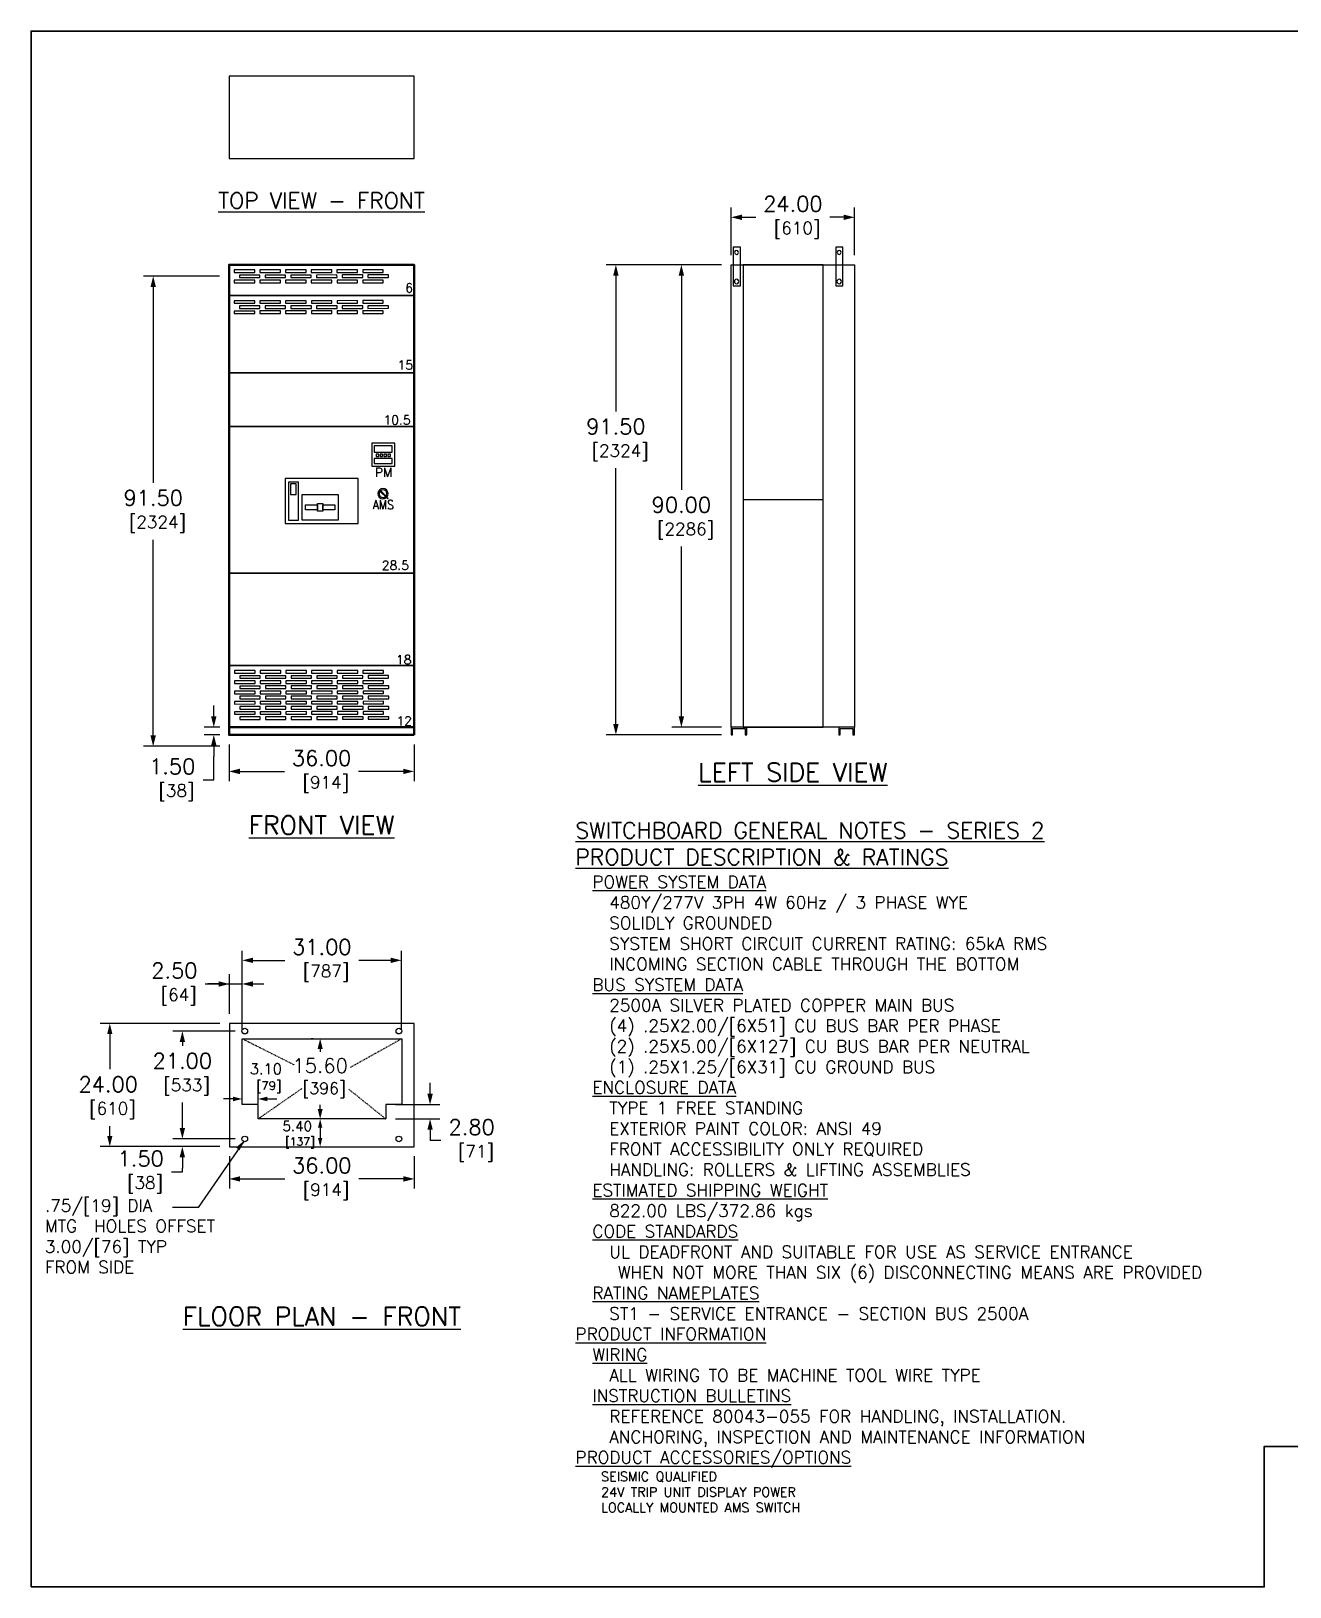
# Model space of a CAD drawing. Header units: inches. Extents: x 0 to 492, y 0 to 303.
# Drawn here: x -0.1 to 245, y 0 to 302.9 of the extents above; entities that cross this region are included whole.
import ezdxf
from ezdxf.enums import TextEntityAlignment as Align

# ---------------------------------------------------------------- set-up
doc = ezdxf.new("R2010")
doc.units = ezdxf.units.IN
doc.header["$MEASUREMENT"] = 0
doc.linetypes.add('HIDDEN2', pattern=[0.08, 0.035, -0.045])
for name, color, linetype, lineweight in [('CONTINUOUS1', 7, 'Continuous', 20), ('CONTINUOUS2', 254, 'Continuous', 40), ('DIM', 2, 'Continuous', 20), ('HIDDEN1', 5, 'HIDDEN2', 20), ('TEXT1', 3, 'Continuous', 20)]:
    doc.layers.add(name, color=color, linetype=linetype, lineweight=lineweight)
doc.layers.add('VIEWPORT', color=9, linetype='Continuous', plot=False)
doc.styles.add('RomanS', font='romans.shx')
doc.dimstyles.new('SchneiderElectric Dual Below', dxfattribs={"dimscale": 0, "dimtxt": 0.1, "dimasz": 0.07, "dimexe": 0.0625, "dimexo": 0.0625, "dimgap": 0.04, "dimtad": 0, "dimtih": 1, "dimtoh": 1, "dimrnd": 0.001, "dimzin": 4, "dimdsep": 46, "dimtxsty": 'RomanS', "dimblk": 'SEArrow', "dimcen": 0.09, "dimclrd": 256, "dimclre": 256, "dimclrt": 256, "dimadec": 0, "dimazin": 1, "dimtfac": 1, "dimtofl": 0, "dimtmove": 0, "dimatfit": 3, "dimldrblk": 'SEArrow', "dimfxl": 1, "dimtolj": 1, "dimtzin": 0, "dimlwd": -1, "dimlwe": -1, "dimarcsym": 0})

# ---------------------------------------------------------------- blocks, each defined once
blk = doc.blocks.new('SEArrow')
at = {"linetype": 'ByBlock', "lineweight": -2}
blk.add_lwpolyline([(0, 0, 0, 0.5, 0), (-1, 0, 0.5, 0.5, 0)], format="xyseb", dxfattribs=at)
blk = doc.blocks.new('*D4')
at = {"layer": 'Defpoints', "color": 0, "transparency": 16777216}
for p in [(38.43, 255.14), (23.65, 163.64), (38.51, 163.64)]:
    blk.add_point(p, dxfattribs=at)
at = {"layer": 'DIM', "transparency": 16777216}
for p, q in [((36.56, 255.14), (21.77, 255.14)), ((23.65, 253.04), (23.65, 214.92)), ((23.65, 165.74), (23.65, 203.86)), ((36.63, 163.64), (21.77, 163.64))]:
    blk.add_line(p, q, dxfattribs=at)
at = {"layer": 'DIM', "transparency": 16777216, "xscale": 2.1, "yscale": 2.1, "zscale": 2.1}
for p, rotation in [((23.65, 255.14), 90), ((23.65, 163.64), 270)]:
    blk.add_blockref('SEArrow', p, dxfattribs=dict(at, rotation=rotation))
at = {"layer": 'DIM', "transparency": 16777216, "insert": (23.65, 209.39), "char_height": 3, "attachment_point": 5, "style": 'RomanS'}
blk.add_mtext('\\A1;91.50\\P{\\H0.8x; [2324]', dxfattribs=at)
blk = doc.blocks.new('*D5')
at = {"layer": 'Defpoints', "color": 0, "transparency": 16777216}
for p in [(35.45, 167.37), (38.5, 167.37), (38.51, 165.87)]:
    blk.add_point(p, dxfattribs=at)
at = {"layer": 'DIM', "transparency": 16777216}
for p, q in [((35.45, 169.47), (35.45, 171.57)), ((36.63, 167.37), (33.57, 167.37)), ((36.63, 165.87), (33.57, 165.87)), ((35.45, 163.77), (35.45, 161.67)), ((35.45, 157.12), (35.45, 161.67)), ((33.35, 157.12), (35.45, 157.12))]:
    blk.add_line(p, q, dxfattribs=at)
at = {"layer": 'DIM', "transparency": 16777216, "xscale": 2.1, "yscale": 2.1, "zscale": 2.1}
for p, rotation in [((35.45, 167.37), 270), ((35.45, 165.87), 90)]:
    blk.add_blockref('SEArrow', p, dxfattribs=dict(at, rotation=rotation))
at = {"layer": 'DIM', "transparency": 16777216, "insert": (27.35, 157.12), "char_height": 3, "attachment_point": 5, "style": 'RomanS'}
blk.add_mtext('\\A1;1.50\\P{\\H0.8x; [38]', dxfattribs=at)
blk = doc.blocks.new('*D6')
at = {"layer": 'Defpoints', "color": 0, "transparency": 16777216}
for p in [(40.98, 121.97), (40.98, 106.7), (71.98, 106.7)]:
    blk.add_point(p, dxfattribs=at)
at = {"layer": 'DIM', "transparency": 16777216}
for p, q in [((40.98, 108.57), (40.98, 123.85)), ((43.08, 121.97), (49.28, 121.97)), ((69.88, 121.97), (63.68, 121.97)), ((71.98, 108.57), (71.98, 123.85))]:
    blk.add_line(p, q, dxfattribs=at)
at = {"layer": 'DIM', "transparency": 16777216, "xscale": 2.1, "yscale": 2.1, "zscale": 2.1, "rotation": 180}
blk.add_blockref('SEArrow', (40.98, 121.97), dxfattribs=at)
at = {"layer": 'DIM', "transparency": 16777216, "xscale": 2.1, "yscale": 2.1, "zscale": 2.1}
blk.add_blockref('SEArrow', (71.98, 121.97), dxfattribs=at)
at = {"layer": 'DIM', "transparency": 16777216, "insert": (56.48, 121.97), "char_height": 3, "attachment_point": 5, "style": 'RomanS'}
blk.add_mtext('\\A1;31.00\\P{\\H0.8x; [787]', dxfattribs=at)
blk = doc.blocks.new('*D7')
at = {"layer": 'Defpoints', "color": 0, "transparency": 16777216}
for p in [(40.98, 117.37), (38.48, 109.7), (40.98, 106.7)]:
    blk.add_point(p, dxfattribs=at)
at = {"layer": 'DIM', "transparency": 16777216}
for p, q in [((38.48, 111.57), (38.48, 119.25)), ((40.98, 108.57), (40.98, 119.25)), ((33.78, 117.37), (38.48, 117.37)), ((36.38, 117.37), (34.28, 117.37)), ((38.48, 117.37), (40.98, 117.37)), ((43.08, 117.37), (45.18, 117.37))]:
    blk.add_line(p, q, dxfattribs=at)
at = {"layer": 'DIM', "transparency": 16777216, "xscale": 2.1, "yscale": 2.1, "zscale": 2.1}
blk.add_blockref('SEArrow', (38.48, 117.37), dxfattribs=at)
at = {"layer": 'DIM', "transparency": 16777216, "xscale": 2.1, "yscale": 2.1, "zscale": 2.1, "rotation": 180}
blk.add_blockref('SEArrow', (40.98, 117.37), dxfattribs=at)
at = {"layer": 'DIM', "transparency": 16777216, "insert": (27.78, 117.37), "char_height": 3, "attachment_point": 5, "style": 'RomanS'}
blk.add_mtext('\\A1;2.50\\P{\\H0.8x; [64]', dxfattribs=at)
blk = doc.blocks.new('*D8')
at = {"layer": 'Defpoints', "color": 0, "transparency": 16777216}
for p in [(56.53, 106.7), (56.16, 91.1), (56.53, 91.1)]:
    blk.add_point(p, dxfattribs=at)
at = {"layer": 'DIM', "transparency": 16777216}
for p, q in [((54.78, 106.7), (54.41, 106.7)), ((56.16, 104.74), (56.16, 104.19)), ((54.78, 91.1), (54.41, 91.1)), ((56.16, 93.06), (56.16, 93.87))]:
    blk.add_line(p, q, dxfattribs=at)
at = {"layer": 'DIM', "transparency": 16777216, "xscale": 1.96, "yscale": 1.96, "zscale": 1.96}
for p, rotation in [((56.16, 106.7), 90), ((56.16, 91.1), 270)]:
    blk.add_blockref('SEArrow', p, dxfattribs=dict(at, rotation=rotation))
at = {"layer": 'DIM', "transparency": 16777216, "insert": (56.16, 99.03), "char_height": 2.8, "attachment_point": 5, "style": 'RomanS'}
blk.add_mtext('\\A1;15.60\\P{\\H0.8x; [396]', dxfattribs=at)
blk = doc.blocks.new('*D9')
at = {"layer": 'Defpoints', "color": 0, "transparency": 16777216}
for p in [(56.16, 91.1), (56.16, 85.7), (56.16, 85.7)]:
    blk.add_point(p, dxfattribs=at)
at = {"layer": 'DIM', "transparency": 16777216}
blk.add_line((56.16, 89.42), (56.16, 87.38), dxfattribs=at)
at = {"layer": 'DIM', "transparency": 16777216, "xscale": 1.68, "yscale": 1.68, "zscale": 1.68}
for p, rotation in [((56.16, 91.1), 90), ((56.16, 85.7), 270)]:
    blk.add_blockref('SEArrow', p, dxfattribs=dict(at, rotation=rotation))
at = {"layer": 'DIM', "transparency": 16777216, "insert": (51.69, 88.03), "char_height": 2.4, "attachment_point": 5, "style": 'RomanS'}
blk.add_mtext('\\A1;{\\H0.8x;5.40\\P{\\H0.8x; [137]}', dxfattribs=at)
blk = doc.blocks.new('*D10')
at = {"layer": 'Defpoints', "color": 0, "transparency": 16777216}
for p in [(68.93, 93.9), (68.93, 91.1), (77.56, 91.1)]:
    blk.add_point(p, dxfattribs=at)
at = {"layer": 'DIM', "transparency": 16777216}
for p, q in [((77.56, 96), (77.56, 98.1)), ((70.81, 93.9), (79.44, 93.9)), ((70.81, 91.1), (79.44, 91.1)), ((77.56, 89), (77.56, 86.9)), ((79.66, 86.9), (77.56, 86.9))]:
    blk.add_line(p, q, dxfattribs=at)
at = {"layer": 'DIM', "transparency": 16777216, "xscale": 2.1, "yscale": 2.1, "zscale": 2.1}
for p, rotation in [((77.56, 93.9), 270), ((77.56, 91.1), 90)]:
    blk.add_blockref('SEArrow', p, dxfattribs=dict(at, rotation=rotation))
at = {"layer": 'DIM', "transparency": 16777216, "insert": (85.66, 86.9), "char_height": 3, "attachment_point": 5, "style": 'RomanS'}
blk.add_mtext('\\A1;2.80\\P{\\H0.8x; [71]', dxfattribs=at)
blk = doc.blocks.new('*D11')
at = {"layer": 'Defpoints', "color": 0, "transparency": 16777216}
for p in [(40.98, 94.98), (40.98, 93.9), (44.08, 92.5)]:
    blk.add_point(p, dxfattribs=at)
at = {"layer": 'DIM', "transparency": 16777216}
for p, q in [((39.16, 94.98), (37.34, 94.98)), ((40.98, 95.52), (40.98, 96.61)), ((44.08, 94.12), (44.08, 96.61)), ((45.9, 94.98), (47.72, 94.98))]:
    blk.add_line(p, q, dxfattribs=at)
at = {"layer": 'DIM', "transparency": 16777216, "xscale": 1.82, "yscale": 1.82, "zscale": 1.82}
blk.add_blockref('SEArrow', (40.98, 94.98), dxfattribs=at)
at = {"layer": 'DIM', "transparency": 16777216, "xscale": 1.82, "yscale": 1.82, "zscale": 1.82, "rotation": 180}
blk.add_blockref('SEArrow', (44.08, 94.98), dxfattribs=at)
at = {"layer": 'DIM', "transparency": 16777216, "insert": (45.58, 99.03), "char_height": 2.6, "attachment_point": 5, "style": 'RomanS'}
blk.add_mtext('\\A1;{\\H0.8x;3.10\\P{\\H0.8x; [79]\\H0.75x;}', dxfattribs=at)
blk = doc.blocks.new('*D12')
at = {"layer": 'Defpoints', "color": 0, "transparency": 16777216}
for p in [(38.48, 85.7), (74.48, 85.7), (38.48, 79.42)]:
    blk.add_point(p, dxfattribs=at)
at = {"layer": 'DIM', "transparency": 16777216}
for p, q in [((38.48, 83.82), (38.48, 77.55)), ((74.48, 83.82), (74.48, 77.55)), ((40.58, 79.42), (49.28, 79.42)), ((72.38, 79.42), (63.68, 79.42))]:
    blk.add_line(p, q, dxfattribs=at)
at = {"layer": 'DIM', "transparency": 16777216, "xscale": 2.1, "yscale": 2.1, "zscale": 2.1, "rotation": 180}
blk.add_blockref('SEArrow', (38.48, 79.42), dxfattribs=at)
at = {"layer": 'DIM', "transparency": 16777216, "xscale": 2.1, "yscale": 2.1, "zscale": 2.1}
blk.add_blockref('SEArrow', (74.48, 79.42), dxfattribs=at)
at = {"layer": 'DIM', "transparency": 16777216, "insert": (56.48, 79.42), "char_height": 3, "attachment_point": 5, "style": 'RomanS'}
blk.add_mtext('\\A1;36.00\\P{\\H0.8x; [914]', dxfattribs=at)
blk = doc.blocks.new('*D13')
at = {"layer": 'Defpoints', "color": 0, "transparency": 16777216}
for p in [(29.33, 87.2), (38.48, 85.7), (41.48, 87.2)]:
    blk.add_point(p, dxfattribs=at)
at = {"layer": 'DIM', "transparency": 16777216}
for p, q in [((29.33, 89.3), (29.33, 91.4)), ((39.6, 87.2), (27.46, 87.2)), ((36.61, 85.7), (27.46, 85.7)), ((29.33, 83.6), (29.33, 81.5)), ((27.23, 80.77), (29.33, 80.77)), ((29.33, 80.77), (29.33, 81.5))]:
    blk.add_line(p, q, dxfattribs=at)
at = {"layer": 'DIM', "transparency": 16777216, "xscale": 2.1, "yscale": 2.1, "zscale": 2.1}
for p, rotation in [((29.33, 87.2), 270), ((29.33, 85.7), 90)]:
    blk.add_blockref('SEArrow', p, dxfattribs=dict(at, rotation=rotation))
at = {"layer": 'DIM', "transparency": 16777216, "insert": (21.23, 80.77), "char_height": 3, "attachment_point": 5, "style": 'RomanS'}
blk.add_mtext('\\A1;1.50\\P{\\H0.8x; [38]', dxfattribs=at)
blk = doc.blocks.new('*D14')
at = {"layer": 'Defpoints', "color": 0, "transparency": 16777216}
for p in [(41.48, 108.2), (29.33, 87.2), (41.48, 87.2)]:
    blk.add_point(p, dxfattribs=at)
at = {"layer": 'DIM', "transparency": 16777216}
for p, q in [((39.61, 108.2), (27.46, 108.2)), ((29.33, 106.1), (29.33, 105.33)), ((29.33, 89.3), (29.33, 94.27)), ((39.6, 87.2), (27.46, 87.2))]:
    blk.add_line(p, q, dxfattribs=at)
at = {"layer": 'DIM', "transparency": 16777216, "xscale": 2.1, "yscale": 2.1, "zscale": 2.1}
for p, rotation in [((29.33, 108.2), 90), ((29.33, 87.2), 270)]:
    blk.add_blockref('SEArrow', p, dxfattribs=dict(at, rotation=rotation))
at = {"layer": 'DIM', "transparency": 16777216, "insert": (29.33, 99.8), "char_height": 3, "attachment_point": 5, "style": 'RomanS'}
blk.add_mtext('\\A1;21.00\\P{\\H0.8x; [533]', dxfattribs=at)
blk = doc.blocks.new('*D15')
at = {"layer": 'Defpoints', "color": 0, "transparency": 16777216}
for p in [(38.48, 109.7), (15.2, 85.7), (38.48, 85.7)]:
    blk.add_point(p, dxfattribs=at)
at = {"layer": 'DIM', "transparency": 16777216}
for p, q in [((36.61, 109.7), (13.32, 109.7)), ((15.2, 107.6), (15.2, 100.76)), ((15.2, 87.8), (15.2, 89.7)), ((36.61, 85.7), (13.32, 85.7))]:
    blk.add_line(p, q, dxfattribs=at)
at = {"layer": 'DIM', "transparency": 16777216, "xscale": 2.1, "yscale": 2.1, "zscale": 2.1}
for p, rotation in [((15.2, 109.7), 90), ((15.2, 85.7), 270)]:
    blk.add_blockref('SEArrow', p, dxfattribs=dict(at, rotation=rotation))
at = {"layer": 'DIM', "transparency": 16777216, "insert": (14.89, 95.23), "char_height": 3, "attachment_point": 5, "style": 'RomanS'}
blk.add_mtext('\\A1;24.00\\P{\\H0.8x; [610]', dxfattribs=at)
blk = doc.blocks.new('*D16')
at = {"layer": 'Defpoints', "color": 0, "transparency": 16777216}
for p in [(136.19, 257.37), (113.73, 165.87), (136.18, 165.87)]:
    blk.add_point(p, dxfattribs=at)
at = {"layer": 'DIM', "transparency": 16777216}
for p, q in [((134.31, 257.37), (111.86, 257.37)), ((113.73, 255.27), (113.73, 228.81)), ((113.73, 167.97), (113.73, 217.75)), ((134.31, 165.87), (111.86, 165.87))]:
    blk.add_line(p, q, dxfattribs=at)
at = {"layer": 'DIM', "transparency": 16777216, "xscale": 2.1, "yscale": 2.1, "zscale": 2.1}
for p, rotation in [((113.73, 257.37), 90), ((113.73, 165.87), 270)]:
    blk.add_blockref('SEArrow', p, dxfattribs=dict(at, rotation=rotation))
at = {"layer": 'DIM', "transparency": 16777216, "insert": (113.73, 223.28), "char_height": 3, "attachment_point": 5, "style": 'RomanS'}
blk.add_mtext('\\A1;91.50\\P{\\H0.8x; [2324]', dxfattribs=at)
blk = doc.blocks.new('*D17')
at = {"layer": 'Defpoints', "color": 0, "transparency": 16777216}
for p in [(126.48, 257.37), (136.19, 257.37), (136.19, 167.37)]:
    blk.add_point(p, dxfattribs=at)
at = {"layer": 'DIM', "transparency": 16777216}
for p, q in [((134.31, 257.37), (124.6, 257.37)), ((126.48, 255.27), (126.48, 213.57)), ((126.48, 169.47), (126.48, 202.51)), ((134.31, 167.37), (124.6, 167.37))]:
    blk.add_line(p, q, dxfattribs=at)
at = {"layer": 'DIM', "transparency": 16777216, "xscale": 2.1, "yscale": 2.1, "zscale": 2.1}
for p, rotation in [((126.48, 257.37), 90), ((126.48, 167.37), 270)]:
    blk.add_blockref('SEArrow', p, dxfattribs=dict(at, rotation=rotation))
at = {"layer": 'DIM', "transparency": 16777216, "insert": (126.48, 208.04), "char_height": 3, "attachment_point": 5, "style": 'RomanS'}
blk.add_mtext('\\A1;90.00\\P{\\H0.8x; [2286]', dxfattribs=at)
blk = doc.blocks.new('*D18')
at = {"layer": 'Defpoints', "color": 0, "transparency": 16777216}
for p in [(160.19, 266.62), (136.19, 257.37), (160.19, 257.37)]:
    blk.add_point(p, dxfattribs=at)
at = {"layer": 'DIM', "transparency": 16777216}
for p, q in [((136.19, 259.24), (136.19, 268.5)), ((138.29, 266.62), (140.99, 266.62)), ((158.09, 266.62), (155.39, 266.62)), ((160.19, 259.24), (160.19, 268.5))]:
    blk.add_line(p, q, dxfattribs=at)
at = {"layer": 'DIM', "transparency": 16777216, "xscale": 2.1, "yscale": 2.1, "zscale": 2.1, "rotation": 180}
blk.add_blockref('SEArrow', (136.19, 266.62), dxfattribs=at)
at = {"layer": 'DIM', "transparency": 16777216, "xscale": 2.1, "yscale": 2.1, "zscale": 2.1}
blk.add_blockref('SEArrow', (160.19, 266.62), dxfattribs=at)
at = {"layer": 'DIM', "transparency": 16777216, "insert": (148.19, 266.62), "char_height": 3, "attachment_point": 5, "style": 'RomanS'}
blk.add_mtext('\\A1;24.00\\P{\\H0.8x; [610]', dxfattribs=at)
blk = doc.blocks.new('*D22')
at = {"layer": 'Defpoints', "color": 0, "transparency": 16777216}
for p in [(38.43, 165.87), (74.43, 165.87), (74.43, 158.75)]:
    blk.add_point(p, dxfattribs=at)
at = {"layer": 'DIM', "transparency": 16777216}
for p, q in [((38.43, 163.99), (38.43, 156.87)), ((74.43, 163.99), (74.43, 156.87)), ((40.53, 158.75), (49.23, 158.75)), ((72.33, 158.75), (63.63, 158.75))]:
    blk.add_line(p, q, dxfattribs=at)
at = {"layer": 'DIM', "transparency": 16777216, "xscale": 2.1, "yscale": 2.1, "zscale": 2.1, "rotation": 180}
blk.add_blockref('SEArrow', (38.43, 158.75), dxfattribs=at)
at = {"layer": 'DIM', "transparency": 16777216, "xscale": 2.1, "yscale": 2.1, "zscale": 2.1}
blk.add_blockref('SEArrow', (74.43, 158.75), dxfattribs=at)
at = {"layer": 'DIM', "transparency": 16777216, "insert": (56.43, 158.74), "char_height": 3, "attachment_point": 5, "style": 'RomanS'}
blk.add_mtext('\\A1;36.00\\P{\\H0.8x; [914]', dxfattribs=at)

msp = doc.modelspace()

# ---------------------------------------------------------------- linework, layer by layer
at = {"layer": 'CONTINUOUS1'}
for points in [[(74.432, 278.067), (74.432, 294.064), (38.435, 294.064), (38.435, 278.067)], [(136.541, 253.256), (138.011, 253.256), (138.011, 260.775), (136.541, 260.775)], [(156.525, 253.256), (157.944, 253.256), (157.944, 260.775), (156.525, 260.775)], [(137.608, 259.758), (137.507, 260.063), (137.253, 260.165), (136.948, 260.063), (136.846, 259.758), (136.948, 259.508), (137.253, 259.407), (137.507, 259.508)], [(157.593, 259.758), (157.495, 260.063), (157.186, 260.165), (156.936, 260.063), (156.784, 259.758), (156.936, 259.508), (157.186, 259.407), (157.495, 259.508)], [(74.432, 251.369), (74.432, 257.369), (38.435, 257.369), (38.435, 251.369)], [(39.436, 256.37), (39.436, 255.87), (43.436, 255.873), (43.436, 256.373)], [(40.436, 255.371), (40.437, 254.871), (44.437, 254.874), (44.436, 255.374)], [(44.436, 256.374), (44.436, 255.874), (48.436, 255.877), (48.436, 256.377)], [(45.436, 255.375), (45.437, 254.875), (49.437, 254.878), (49.436, 255.378)], [(49.435, 256.378), (49.436, 255.878), (53.436, 255.881), (53.436, 256.381)], [(50.436, 255.378), (50.437, 254.878), (54.437, 254.882), (54.436, 255.382)], [(54.435, 256.382), (54.436, 255.882), (58.436, 255.885), (58.436, 256.385)], [(55.436, 255.382), (55.437, 254.882), (59.437, 254.885), (59.436, 255.385)], [(59.435, 256.385), (59.436, 255.885), (63.436, 255.889), (63.436, 256.389)], [(60.436, 255.386), (60.437, 254.886), (64.437, 254.889), (64.436, 255.389)], [(64.435, 256.389), (64.436, 255.889), (68.436, 255.892), (68.436, 256.392)], [(65.436, 255.39), (65.437, 254.89), (69.437, 254.893), (69.436, 255.393)], [(137.659, 254.116), (137.613, 254.319), (137.456, 254.523), (137.253, 254.573), (137.003, 254.523), (136.85, 254.319), (136.799, 254.116), (136.85, 253.917), (137.003, 253.713), (137.253, 253.663), (137.456, 253.713), (137.613, 253.917)], [(157.643, 254.116), (157.593, 254.319), (157.44, 254.523), (157.186, 254.573), (156.987, 254.523), (156.83, 254.319), (156.728, 254.116), (156.83, 253.917), (156.987, 253.713), (157.186, 253.663), (157.44, 253.713), (157.593, 253.917)], [(39.437, 254.373), (39.437, 253.87), (43.437, 253.873), (43.437, 254.376)], [(44.437, 254.377), (44.437, 253.874), (48.437, 253.877), (48.437, 254.38)], [(49.437, 254.38), (49.437, 253.878), (53.437, 253.881), (53.437, 254.384)], [(54.437, 254.384), (54.437, 253.882), (58.437, 253.885), (58.437, 254.387)], [(59.437, 254.388), (59.437, 253.885), (63.437, 253.889), (63.437, 254.391)], [(64.437, 254.392), (64.437, 253.889), (68.437, 253.892), (68.437, 254.395)], [(74.432, 236.369), (74.432, 251.369), (38.435, 251.369), (38.435, 236.369)], [(39.44, 250.37), (39.441, 249.87), (43.441, 249.873), (43.44, 250.373)], [(39.442, 248.373), (39.442, 247.87), (43.442, 247.873), (43.442, 248.376)], [(40.441, 249.374), (40.441, 248.874), (44.441, 248.877), (44.441, 249.377)], [(44.44, 250.374), (44.441, 249.874), (48.441, 249.877), (48.44, 250.377)], [(44.442, 248.377), (44.442, 247.874), (48.442, 247.877), (48.442, 248.38)], [(45.441, 249.377), (45.441, 248.877), (49.441, 248.88), (49.441, 249.38)], [(49.44, 250.378), (49.441, 249.878), (53.441, 249.881), (53.44, 250.381)], [(49.442, 248.38), (49.442, 247.878), (53.442, 247.881), (53.442, 248.384)], [(50.441, 249.381), (50.441, 248.881), (54.441, 248.884), (54.441, 249.384)], [(54.44, 250.382), (54.441, 249.882), (58.441, 249.885), (58.44, 250.385)], [(54.442, 248.384), (54.442, 247.882), (58.442, 247.885), (58.442, 248.387)], [(55.441, 249.385), (55.441, 248.885), (59.441, 248.888), (59.441, 249.388)], [(59.44, 250.385), (59.441, 249.885), (63.441, 249.889), (63.44, 250.389)], [(59.442, 248.388), (59.442, 247.885), (63.442, 247.889), (63.442, 248.391)], [(60.441, 249.389), (60.441, 248.889), (64.441, 248.892), (64.441, 249.392)], [(64.44, 250.389), (64.441, 249.889), (68.441, 249.892), (68.44, 250.392)], [(64.442, 248.392), (64.442, 247.889), (68.442, 247.892), (68.442, 248.395)], [(65.441, 249.393), (65.441, 248.893), (69.441, 248.896), (69.441, 249.396)], [(74.432, 225.869), (74.432, 236.369), (38.435, 236.369), (38.435, 225.869)], [(74.432, 197.369), (74.432, 225.869), (38.435, 225.869), (38.435, 197.369)], [(66.195, 222.657), (66.195, 218.16), (70.692, 218.16), (70.692, 222.657)], [(66.692, 222.158), (66.692, 220.894), (70.19, 220.894), (70.19, 222.158)], [(66.692, 219.658), (66.692, 218.661), (70.19, 218.661), (70.19, 219.658)], [(67.06, 220.525), (67.06, 220.025), (67.557, 220.025), (67.557, 220.525)], [(67.824, 220.525), (67.824, 220.025), (68.321, 220.025), (68.321, 220.525)], [(68.557, 220.525), (68.557, 220.025), (69.054, 220.025), (69.054, 220.525)], [(69.324, 220.525), (69.324, 220.025), (69.821, 220.025), (69.821, 220.525)], [(63.564, 207.011), (63.564, 215.778), (49.331, 215.778), (49.331, 207.011)], [(51.965, 207.645), (51.965, 215.045), (49.967, 215.045), (49.967, 207.645)], [(51.501, 212.645), (51.501, 214.742), (50.404, 214.742), (50.404, 212.645)], [(52.667, 212.647), (59.667, 212.647), (59.67, 207.645), (52.67, 207.645)], [(67.721, 213.39), (69.312, 211.799), (69.4, 211.887), (67.809, 213.478)], [(53.302, 210.65), (55.671, 210.65), (55.671, 209.647), (53.302, 209.647)], [(55.671, 210.882), (56.671, 210.882), (56.671, 209.385), (55.671, 209.385)], [(56.671, 210.65), (59.038, 210.65), (59.038, 209.647), (56.671, 209.647)], [(154.085, 167.366), (154.085, 211.619), (138.523, 211.619), (138.523, 167.366)], [(74.432, 179.369), (74.432, 197.369), (38.435, 197.369), (38.435, 179.369)], [(74.432, 167.366), (74.432, 179.369), (38.435, 179.369), (38.435, 167.369)], [(39.496, 178.37), (39.496, 177.87), (43.496, 177.873), (43.496, 178.373)], [(39.497, 176.367), (39.498, 175.867), (43.498, 175.87), (43.497, 176.37)], [(40.497, 177.371), (40.497, 176.874), (44.497, 176.877), (44.497, 177.374)], [(48.496, 177.877), (48.496, 178.377), (44.496, 178.374), (44.496, 177.874)], [(44.497, 176.371), (44.498, 175.871), (48.498, 175.874), (48.497, 176.374)], [(45.497, 177.375), (45.497, 176.877), (49.494, 176.88), (49.494, 177.378)], [(49.496, 178.378), (49.496, 177.878), (53.496, 177.881), (53.496, 178.381)], [(49.497, 176.375), (49.498, 175.875), (53.498, 175.878), (53.497, 176.378)], [(50.497, 177.378), (50.497, 176.881), (54.497, 176.884), (54.497, 177.382)], [(58.496, 177.885), (58.496, 178.385), (54.496, 178.382), (54.496, 177.882)], [(54.497, 176.379), (54.498, 175.879), (58.498, 175.882), (58.497, 176.382)], [(55.497, 177.382), (55.497, 176.885), (59.494, 176.888), (59.494, 177.385)], [(59.496, 178.385), (59.496, 177.885), (63.496, 177.889), (63.496, 178.389)], [(59.497, 176.383), (59.498, 175.883), (63.498, 175.886), (63.497, 176.386)], [(60.497, 177.386), (60.497, 176.889), (64.497, 176.892), (64.497, 177.389)], [(68.496, 177.892), (68.496, 178.392), (64.496, 178.389), (64.496, 177.889)], [(64.497, 176.387), (64.498, 175.887), (68.498, 175.89), (68.497, 176.39)], [(69.494, 176.896), (69.494, 177.393), (65.497, 177.39), (65.497, 176.893)], [(39.499, 174.37), (39.499, 173.87), (43.499, 173.873), (43.499, 174.373)], [(40.498, 175.368), (40.499, 174.868), (44.499, 174.871), (44.498, 175.371)], [(40.5, 173.371), (40.5, 172.871), (44.5, 172.874), (44.5, 173.374)], [(44.499, 174.374), (44.499, 173.874), (48.499, 173.877), (48.499, 174.377)], [(45.498, 175.377), (45.499, 174.875), (49.496, 174.878), (49.495, 175.38)], [(45.5, 173.375), (45.5, 172.875), (49.5, 172.878), (49.5, 173.378)], [(49.499, 174.378), (49.499, 173.878), (53.499, 173.881), (53.499, 174.381)], [(50.498, 175.376), (50.499, 174.876), (54.499, 174.879), (54.498, 175.379)], [(50.5, 173.378), (50.5, 172.878), (54.5, 172.882), (54.5, 173.382)], [(54.499, 174.382), (54.499, 173.882), (58.499, 173.885), (58.499, 174.385)], [(55.498, 175.385), (55.499, 174.882), (59.496, 174.885), (59.495, 175.388)], [(55.5, 173.382), (55.5, 172.882), (59.5, 172.885), (59.5, 173.385)], [(59.499, 174.385), (59.499, 173.885), (63.499, 173.889), (63.499, 174.389)], [(60.498, 175.383), (60.499, 174.883), (64.499, 174.887), (64.498, 175.387)], [(64.497, 172.889), (64.497, 173.389), (60.5, 173.386), (60.5, 172.886)], [(64.499, 174.389), (64.499, 173.889), (68.499, 173.892), (68.499, 174.392)], [(65.498, 175.387), (65.499, 174.887), (69.499, 174.89), (69.498, 175.39)], [(65.5, 173.39), (65.5, 172.89), (69.5, 172.893), (69.5, 173.393)], [(39.5, 172.37), (39.501, 171.87), (43.501, 171.873), (43.5, 172.373)], [(39.502, 170.37), (39.502, 169.87), (43.502, 169.873), (43.502, 170.373)], [(40.501, 171.371), (40.502, 170.871), (44.502, 170.874), (44.501, 171.374)], [(44.5, 172.374), (44.501, 171.877), (48.501, 171.88), (48.5, 172.377)], [(44.502, 170.374), (44.502, 169.874), (48.502, 169.877), (48.502, 170.377)], [(45.501, 171.375), (45.502, 170.875), (49.502, 170.878), (49.501, 171.378)], [(49.5, 172.378), (49.501, 171.878), (53.501, 171.881), (53.5, 172.381)], [(49.502, 170.378), (49.502, 169.878), (53.502, 169.881), (53.502, 170.381)], [(50.501, 171.378), (50.502, 170.878), (54.502, 170.882), (54.501, 171.382)], [(54.5, 172.382), (54.501, 171.884), (58.501, 171.887), (58.5, 172.385)], [(54.502, 170.384), (54.502, 169.882), (58.502, 169.885), (58.502, 170.387)], [(55.501, 171.38), (55.502, 170.88), (59.499, 170.883), (59.498, 171.383)], [(59.5, 172.385), (59.501, 171.885), (63.501, 171.889), (63.5, 172.389)], [(59.502, 170.385), (59.502, 169.885), (63.502, 169.889), (63.502, 170.389)], [(60.501, 171.386), (60.502, 170.886), (64.502, 170.889), (64.501, 171.389)], [(64.5, 172.389), (64.501, 171.892), (68.501, 171.895), (68.5, 172.392)], [(64.502, 170.389), (64.502, 169.889), (68.502, 169.892), (68.502, 170.392)], [(65.501, 171.39), (65.502, 170.89), (69.502, 170.893), (69.501, 171.393)], [(40.503, 169.374), (40.503, 168.874), (44.503, 168.877), (44.503, 169.377)], [(45.503, 169.377), (45.503, 168.877), (49.503, 168.88), (49.503, 169.38)], [(50.503, 169.381), (50.503, 168.881), (54.503, 168.884), (54.503, 169.384)], [(55.503, 169.382), (55.503, 168.882), (59.5, 168.885), (59.5, 169.385)], [(60.503, 169.389), (60.503, 168.889), (64.503, 168.892), (64.503, 169.392)], [(65.503, 169.393), (65.503, 168.893), (69.503, 168.896), (69.503, 169.396)], [(136.185, 167.366), (136.185, 165.874), (136.439, 165.874), (136.439, 167.112), (138.93, 167.112), (138.93, 165.874), (139.235, 165.874), (139.235, 167.366)], [(157.135, 167.366), (157.13, 165.874), (157.38, 165.874), (157.385, 167.112), (159.88, 167.112), (159.875, 165.874), (160.176, 165.874), (160.181, 167.366)], [(74.482, 85.697), (74.482, 109.697), (38.482, 109.697), (38.482, 85.697)]]:
    msp.add_lwpolyline(points, close=True, dxfattribs=at)
for points in [[(160.185, 257.369), (160.185, 167.366), (154.089, 167.366), (154.089, 257.369), (138.523, 257.369), (138.523, 167.366), (136.185, 167.366), (136.185, 257.369), (160.185, 257.369), (160.185, 167.366), (136.185, 167.366)], [(40.982, 106.697), (72.028, 106.697), (72.028, 93.897), (68.928, 93.897), (68.928, 91.097), (44.082, 91.097), (44.082, 93.897), (40.982, 93.897), (40.982, 106.697)]]:
    msp.add_lwpolyline(points, dxfattribs=at)
for centre in [(41.482, 108.197), (71.482, 108.197), (41.479, 87.197), (71.482, 87.197)]:
    msp.add_circle(centre, 0.546, dxfattribs=at)
for radius, start, end in [(1, 318.58332, 311.41668), (0.75, 139.78019, 310.21981), (0.75, 319.78019, 130.21981)]:
    msp.add_arc((68.389, 212.81), radius, start, end, dxfattribs=at)
at = {"layer": 'CONTINUOUS2'}
for points in [[(74.432, 167.366), (74.432, 257.369), (38.435, 257.369), (38.435, 167.369)], [(74.432, 165.869), (74.432, 167.366), (38.435, 167.369), (38.435, 165.869)]]:
    msp.add_lwpolyline(points, close=True, dxfattribs=at)
at = {"layer": 'HIDDEN1'}
for points in [[(41.032, 106.692), (51.11, 101.634)], [(72.028, 106.697), (61.986, 101.08)], [(52.592, 97.015), (44.082, 91.097)], [(61.712, 96.892), (68.928, 91.097)]]:
    msp.add_lwpolyline(points, dxfattribs=at)
at = {"layer": 'TEXT1'}
msp.add_line((32.403, 73.886), (27.403, 73.886), dxfattribs=at)
msp.add_lwpolyline([(41.208, 86.666), (32.403, 73.886)], dxfattribs=at)
at = {"layer": 'VIEWPORT'}
msp.add_lwpolyline([(-0.118, 0), (239.957, 0), (239.957, 27.36), (491.881, 27.36), (491.881, 302.862), (-0.118, 302.862)], close=True, dxfattribs=at)

# ---------------------------------------------------------------- block references
at = {"layer": 'TEXT1', "xscale": 1.82, "yscale": 1.82, "zscale": 1.82, "rotation": 52.77239181867575}
msp.add_blockref('SEArrow', (41.216, 86.718), dxfattribs=at)

# ---------------------------------------------------------------- texts
at = {"layer": 'TEXT1', "style": 'RomanS', "width": 0.882523}
msp.add_text('AMS', height=1.76, dxfattribs=at).set_placement((68.445, 210.668), align=Align.MIDDLE_CENTER)
at = {"layer": 'TEXT1', "style": 'RomanS'}
for s, insert, char_height, attachment_point in [('\\A1;{\\LTOP VIEW - FRONT}', (56.433, 269.871), 3.12, 5), ('\\A1;{\\LLEFT SIDE VIEW}', (148.185, 158.585), 3.6, 5), ('\\A1;{\\LFRONT VIEW}', (56.433, 148.306), 3.6, 5), ('\\A1;{\\H1.1917x;\\LSWITCHBOARD GENERAL NOTES - SERIES 2\\PPRODUCT DESCRIPTION & RATINGS\\P\\H0.76921x;  POWER SYSTEM DATA\\P\\l    480Y/277V 3PH 4W 60Hz / 3 PHASE WYE\\P    SOLIDLY GROUNDED\\P    SYSTEM SHORT CIRCUIT CURRENT RATING: 65kA RMS\\P    INCOMING SECTION CABLE THROUGH THE BOTTOM\\P\\L  BUS SYSTEM DATA\\P\\l    2500A SILVER PLATED COPPER MAIN BUS\\P    (4) .25X2.00/[6X51] CU BUS BAR PER PHASE\\P    (2) .25X5.00/[6X127] CU BUS BAR PER NEUTRAL\\P    (1) .25X1.25/[6X31] CU GROUND BUS\\P\\L  ENCLOSURE DATA\\P\\l    TYPE 1 FREE STANDING\\P    EXTERIOR PAINT COLOR: ANSI 49\\P    FRONT ACCESSIBILITY ONLY REQUIRED\\P    HANDLING: ROLLERS & LIFTING ASSEMBLIES\\P\\L  ESTIMATED SHIPPING WEIGHT\\P\\l    822.00 LBS/372.86 kgs\\P\\L  CODE STANDARDS\\P\\l    UL DEADFRONT AND SUITABLE FOR USE AS SERVICE ENTRANCE\\P     WHEN NOT MORE THAN SIX (6) DISCONNECTING MEANS ARE PROVIDED\\P\\L  RATING NAMEPLATES\\P\\l    ST1 - SERVICE ENTRANCE - SECTION BUS 2500A\\P\\LPRODUCT INFORMATION\\P  WIRING\\P\\l    ALL WIRING TO BE MACHINE TOOL WIRE TYPE\\P\\L  INSTRUCTION BULLETINS\\P\\l    REFERENCE 80043-055 FOR HANDLING, INSTALLATION. \\P    ANCHORING, INSPECTION AND MAINTENANCE INFORMATION\\P\\LPRODUCT ACCESSORIES/OPTIONS\\P\\H0.75842x;\\l    SEISMIC QUALIFIED\\P    24V TRIP UNIT DISPLAY POWER\\P    LOCALLY MOUNTED AMS SWITCH}', (105.865, 148.832), 2.61818, 1), ('\\A1;{\\LFLOOR PLAN - FRONT}', (56.482, 52.664), 3.6, 5)]:
    msp.add_mtext(s, dxfattribs=dict(at, insert=insert, char_height=char_height, attachment_point=attachment_point))
at = {"layer": 'TEXT1', "attachment_point": 1, "style": 'RomanS'}
for s, width, heights, insert, char_height in [('6', 1.82778, [0], (72.708, 253.755), 1.76), ('15', 3.53215, [0], (71.231, 238.746), 1.76), ('10.5', 5.85538, [0], (68.486, 228.031), 1.76), ('PM', 5.85538, [0], (66.804, 217.822), 1.76), ('28.5', 5.85538, [0], (68.158, 199.754), 1.76), ('18', 3.34404, [0], (70.928, 181.383), 1.76), ('12', 3.71245, [0], (71.004, 169.442), 1.76), ('.75/[19] DIA\\PMTG  HOLES OFFSET\\P3.00/[76] TYP\\PFROM SIDE', 35.2633, [26.746], (2.566, 75.443), 2.4)]:
    msp.add_mtext_dynamic_manual_height_columns(s, width=width, gutter_width=1, heights=heights, dxfattribs=dict(at, insert=insert, char_height=char_height))
at = {"layer": 'TEXT1', "style": 'RomanS'}
msp.add_attdef('1', text='1', height=0.0857, dxfattribs=at).set_placement((74.432, 165.912), align=Align.MIDDLE_LEFT)

# ---------------------------------------------------------------- dimensions: what is measured, and where the dimension line sits
at = {"layer": 'DIM'}
for base, p1, p2, picture, middle in [((160.185, 266.621), (136.185, 257.369), (160.185, 257.369), '*D18', (148.185, 266.621)), ((40.982, 121.971), (71.978, 106.697), (40.982, 106.697), '*D6', (56.48, 121.971)), ((38.482, 79.421), (74.482, 85.697), (38.482, 85.697), '*D12', (56.482, 79.421))]:
    dim = msp.add_linear_dim(base=base, p1=p1, p2=p2, dimstyle='SchneiderElectric Dual Below', override={"dimscale": 30, "dimpost": '\\P{\\H0.8x;', "dimtmove": 1}, dxfattribs=at)
    dim.commit()
    dim.dimension.update_dxf_attribs({"geometry": picture, "text_midpoint": middle})
dim = msp.add_linear_dim(base=(23.648, 163.638), p1=(38.435, 255.138), p2=(38.506, 163.638), angle=90, dimstyle='SchneiderElectric Dual Below', override={"dimscale": 30, "dimpost": '\\P{\\H0.8x;', "dimtmove": 1}, dxfattribs=at)
dim.commit()
dim.dimension.update_dxf_attribs({"geometry": '*D4', "text_midpoint": (23.648, 209.388)})
for base, p1, p2, override, picture, middle in [((113.7327, 165.8741), (136.1851, 257.3692), (136.1804, 165.8741), {"dimscale": 30, "dimpost": '\\P{\\H0.8x;', "dimtmove": 1}, '*D16', (113.7327, 223.2833)), ((126.476, 257.369), (136.185, 167.366), (136.185, 257.369), {"dimscale": 30, "dimpost": '\\P{\\H0.8x;', "dimtmove": 1}, '*D17', (126.476, 208.039)), ((35.446, 167.366), (38.506, 165.869), (38.504, 167.366), {"dimscale": 30, "dimpost": '\\P{\\H0.8x;', "dimtmove": 1}, '*D5', (29.506, 157.119)), ((15.2, 85.697), (38.482, 109.697), (38.482, 85.697), {"dimscale": 30, "dimpost": '\\P{\\H0.8x;', "dimtmove": 1}, '*D15', (14.886, 95.229)), ((29.33, 87.197), (41.482, 108.197), (41.479, 87.197), {"dimscale": 30, "dimpost": '\\P{\\H0.8x;', "dimtmove": 1}, '*D14', (29.33, 99.803)), ((56.155, 91.097), (56.532, 106.697), (56.532, 91.097), {"dimscale": 28, "dimpost": '\\P{\\H0.8x;', "dimtmove": 1}, '*D8', (56.155, 99.03)), ((77.564, 91.097), (68.932, 93.897), (68.932, 91.097), {"dimscale": 30, "dimpost": '\\P{\\H0.8x;', "dimtmove": 1}, '*D10', (80.663, 87.185)), ((29.33, 87.197), (38.482, 85.697), (41.479, 87.197), {"dimscale": 30, "dimpost": '\\P{\\H0.8x;', "dimtmove": 1}, '*D13', (23.39, 80.773))]:
    dim = msp.add_linear_dim(base=base, p1=p1, p2=p2, angle=90, dimstyle='SchneiderElectric Dual Below', override=override, dxfattribs=at)
    dim.commit()
    dim.dimension.update_dxf_attribs({"geometry": picture, "text_midpoint": middle, "dimtype": 160})
for base, p1, p2, picture, middle in [((74.432, 158.747), (38.435, 165.869), (74.432, 165.869), '*D22', (56.433, 158.742)), ((40.982, 117.37), (38.482, 109.697), (40.982, 106.697), '*D7', (27.782, 116.392))]:
    dim = msp.add_linear_dim(base=base, p1=p1, p2=p2, dimstyle='SchneiderElectric Dual Below', override={"dimscale": 30, "dimpost": '\\P{\\H0.8x;', "dimtmove": 1}, dxfattribs=at)
    dim.commit()
    dim.dimension.update_dxf_attribs({"geometry": picture, "text_midpoint": middle, "dimtype": 160})
dim = msp.add_linear_dim(base=(40.982, 94.985), p1=(44.082, 92.497), p2=(40.982, 93.897), text='{\\H0.8x;<>\\H0.75x;}', dimstyle='SchneiderElectric Dual Below', override={"dimscale": 26, "dimpost": '\\P{\\H0.8x;', "dimtmove": 1}, dxfattribs=at)
dim.commit()
dim.dimension.update_dxf_attribs({"geometry": '*D11', "text_midpoint": (45.582, 99.031), "dimtype": 160})
dim = msp.add_linear_dim(base=(56.155, 85.697), p1=(56.155, 91.097), p2=(56.155, 85.697), angle=90, text='{\\H0.8x;<>}', dimstyle='SchneiderElectric Dual Below', override={"dimscale": 24, "dimpost": '\\P{\\H0.8x;', "dimtmove": 1}, dxfattribs=at)
dim.commit()
dim.dimension.update_dxf_attribs({"geometry": '*D9', "text_midpoint": (51.691, 88.027), "dimtype": 160})

doc.saveas('drawing.dxf')
